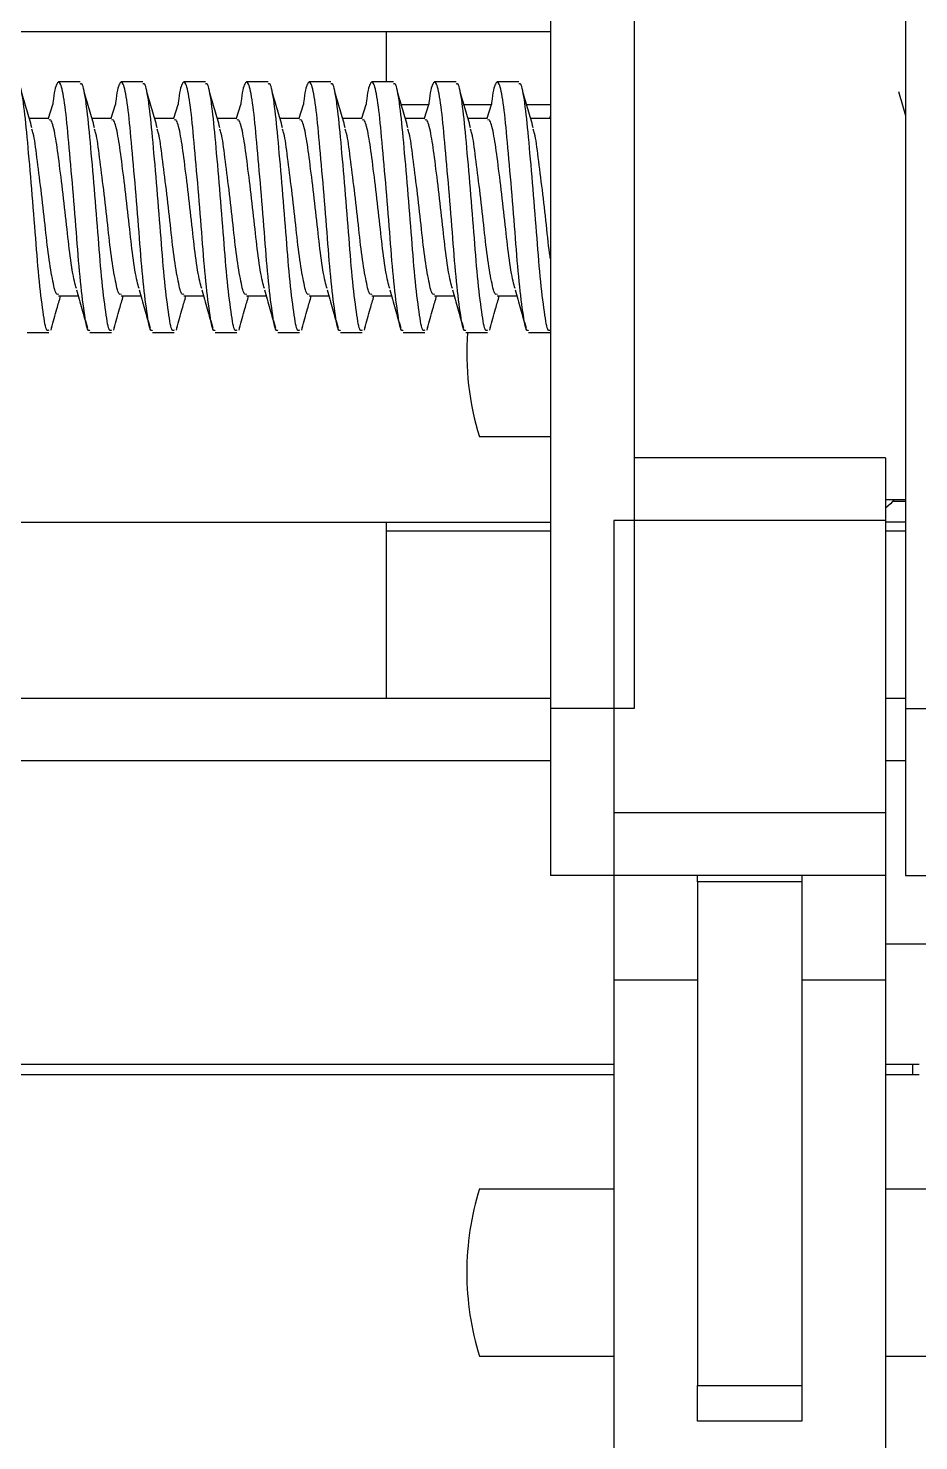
# Model space of a CAD drawing. Header units: millimetres. Extents: x -2889 to 8174, y 2447 to 8478.
# Drawn here: x 1615.33 to 1619.6, y 3374.66 to 3381.42 of the extents above; entities that cross this region are included whole.
import ezdxf

# ---------------------------------------------------------------- set-up
doc = ezdxf.new("R2010")
doc.units = ezdxf.units.MM

msp = doc.modelspace()

# ---------------------------------------------------------------- linework, layer by layer
at = {"color": 7, "linetype": 'Continuous', "lineweight": 25}
for p, q in [((1617.8347, 3381.7655), (1617.8347, 3378.1655)), ((1618.2347, 3381.7655), (1618.2347, 3378.1655)), ((1619.5347, 3381.7655), (1619.5347, 3378.1655)), ((1617.8347, 3381.4051), (1609.2499, 3381.4051)), ((1617.0499, 3381.1655), (1617.0499, 3381.4051)), ((1615.5831, 3381.1655), (1615.48, 3381.1655)), ((1615.8831, 3381.1655), (1615.78, 3381.1655)), ((1616.1831, 3381.1655), (1616.08, 3381.1655)), ((1616.4831, 3381.1655), (1616.38, 3381.1655)), ((1616.7831, 3381.1655), (1616.68, 3381.1655)), ((1617.0831, 3381.1655), (1616.98, 3381.1655)), ((1617.3831, 3381.1655), (1617.28, 3381.1655)), ((1617.6831, 3381.1655), (1617.58, 3381.1655)), ((1615.451, 3381.056), (1615.4304, 3380.9905)), ((1615.751, 3381.056), (1615.7304, 3380.9905)), ((1616.051, 3381.056), (1616.0304, 3380.9905)), ((1616.351, 3381.056), (1616.3304, 3380.9905)), ((1616.651, 3381.056), (1616.6304, 3380.9905)), ((1616.951, 3381.056), (1616.9304, 3380.9905)), ((1617.1198, 3381.0575), (1617.2515, 3381.0575)), ((1617.251, 3381.056), (1617.2304, 3380.9905)), ((1617.4198, 3381.0575), (1617.5515, 3381.0575)), ((1617.551, 3381.056), (1617.5304, 3380.9905)), ((1617.7198, 3381.0575), (1617.8347, 3381.0575)), ((1615.4331, 3380.9905), (1615.3394, 3380.9905)), ((1615.7331, 3380.9905), (1615.6394, 3380.9905)), ((1616.0331, 3380.9905), (1615.9394, 3380.9905)), ((1616.3331, 3380.9905), (1616.2394, 3380.9905)), ((1616.6331, 3380.9905), (1616.5394, 3380.9905)), ((1616.9331, 3380.9905), (1616.8394, 3380.9905)), ((1617.2331, 3380.9905), (1617.1394, 3380.9905)), ((1617.5331, 3380.9905), (1617.4394, 3380.9905)), ((1617.8331, 3380.9905), (1617.7394, 3380.9905)), ((1617.8347, 3381.004), (1617.8304, 3380.9905)), ((1615.48, 3380.1405), (1615.5742, 3380.1405)), ((1615.78, 3380.1405), (1615.8742, 3380.1405)), ((1616.08, 3380.1405), (1616.1742, 3380.1405)), ((1616.38, 3380.1405), (1616.4742, 3380.1405)), ((1616.68, 3380.1405), (1616.7742, 3380.1405)), ((1616.98, 3380.1405), (1617.0742, 3380.1405)), ((1617.28, 3380.1405), (1617.3742, 3380.1405)), ((1617.58, 3380.1405), (1617.6742, 3380.1405)), ((1615.446, 3379.9942), (1615.4422, 3379.9767)), ((1615.746, 3379.9942), (1615.7422, 3379.9767)), ((1616.046, 3379.9942), (1616.0422, 3379.9767)), ((1616.346, 3379.9942), (1616.3422, 3379.9767)), ((1616.646, 3379.9942), (1616.6422, 3379.9767)), ((1616.946, 3379.9942), (1616.9422, 3379.9767)), ((1617.246, 3379.9942), (1617.2422, 3379.9767)), ((1617.546, 3379.9942), (1617.5422, 3379.9767)), ((1615.33, 3379.9655), (1615.4331, 3379.9655)), ((1615.63, 3379.9655), (1615.7331, 3379.9655)), ((1615.93, 3379.9655), (1616.0331, 3379.9655)), ((1616.23, 3379.9655), (1616.3331, 3379.9655)), ((1616.53, 3379.9655), (1616.6331, 3379.9655)), ((1616.83, 3379.9655), (1616.9331, 3379.9655)), ((1617.13, 3379.9655), (1617.2331, 3379.9655)), ((1617.43, 3379.9655), (1617.5331, 3379.9655)), ((1617.73, 3379.9655), (1617.8331, 3379.9655)), ((1617.8347, 3379.4655), (1617.4947, 3379.4655)), ((1619.4385, 3379.3655), (1618.2347, 3379.3655)), ((1619.4385, 3379.3655), (1619.4385, 3379.0655)), ((1619.4385, 3379.1655), (1619.5347, 3379.1655)), ((1619.4735, 3379.1575), (1619.5347, 3379.1575)), ((1613.5499, 3379.0575), (1617.8347, 3379.0575)), ((1617.0499, 3378.2155), (1617.0499, 3379.0575)), ((1619.4385, 3379.0655), (1618.1385, 3379.0655)), ((1618.1385, 3379.0655), (1618.1385, 3377.6655)), ((1619.4385, 3379.0655), (1619.4385, 3377.6655)), ((1619.5347, 3379.0575), (1619.4385, 3379.0575)), ((1617.0499, 3379.0155), (1617.8347, 3379.0155)), ((1619.4385, 3379.0155), (1619.5347, 3379.0155)), ((1610.1239, 3378.2155), (1617.8347, 3378.2155)), ((1619.4385, 3378.2155), (1619.5347, 3378.2155)), ((1618.2347, 3378.1655), (1617.8347, 3378.1655)), ((1617.8347, 3378.1655), (1617.8347, 3377.3655)), ((1619.5347, 3378.1655), (1619.8347, 3378.1655)), ((1619.5347, 3378.1655), (1619.5347, 3377.3655)), ((1617.8347, 3377.9155), (1609.7239, 3377.9155)), ((1619.5347, 3377.9155), (1619.4385, 3377.9155)), ((1619.4385, 3377.6655), (1618.1385, 3377.6655)), ((1618.1385, 3377.6655), (1618.1385, 3377.3655)), ((1619.4385, 3377.6655), (1619.4385, 3377.3655)), ((1618.1385, 3377.3655), (1617.8347, 3377.3655)), ((1619.4385, 3377.3655), (1618.1385, 3377.3655)), ((1618.1385, 3377.3655), (1618.1385, 3376.8655)), ((1618.5385, 3377.3351), (1618.5385, 3377.3655)), ((1619.0385, 3377.3655), (1619.0385, 3377.3351)), ((1619.4385, 3377.3655), (1619.4385, 3376.8655)), ((1619.5347, 3377.3655), (1619.8347, 3377.3655)), ((1619.0385, 3377.3351), (1618.5385, 3377.3351)), ((1618.5385, 3377.3351), (1618.5385, 3374.9242)), ((1619.0385, 3377.3351), (1619.0385, 3374.9242)), ((1620.0999, 3377.038), (1619.4385, 3377.038)), ((1618.5385, 3376.8655), (1618.1385, 3376.8655)), ((1618.1385, 3376.8655), (1618.1385, 3374.5655)), ((1619.4385, 3376.8655), (1619.0385, 3376.8655)), ((1619.4385, 3376.8655), (1619.4385, 3374.5655)), ((1613.3999, 3376.463), (1618.1385, 3376.463)), ((1619.4385, 3376.463), (1619.5999, 3376.463)), ((1619.5699, 3376.413), (1619.5699, 3376.463)), ((1613.3999, 3376.413), (1618.1385, 3376.413)), ((1619.4385, 3376.413), (1619.5999, 3376.413)), ((1617.4947, 3375.8655), (1618.1385, 3375.8655)), ((1619.4385, 3375.8655), (1620.0735, 3375.8655)), ((1617.4947, 3375.0655), (1618.1385, 3375.0655)), ((1619.4385, 3375.0655), (1620.0735, 3375.0655)), ((1618.5385, 3374.9242), (1619.0385, 3374.9242)), ((1618.5385, 3374.7546), (1618.5385, 3374.9242)), ((1619.0385, 3374.9242), (1619.0385, 3374.7546)), ((1619.0385, 3374.7546), (1618.5385, 3374.7546))]:
    msp.add_line(p, q, dxfattribs=at)
at = {"color": 7, "linetype": 'Continuous', "lineweight": 25, "flags": 128}
msp.add_lwpolyline([(1619.4804, 3379.1655), (1619.462, 3379.1454), (1619.4385, 3379.1243)], dxfattribs=at)
at = {"color": 7, "linetype": 'Continuous', "lineweight": 25}
for centre, start, end in [((1618.7841, 3379.8655), 175.75198, 197.23529), ((1618.7841, 3375.4655), 162.76471, 180), ((1618.7841, 3375.4655), 180, 197.23529)]:
    msp.add_arc(centre, 1.35, start, end, dxfattribs=at)
for points, knots in [([(1615.4331, 3379.9769), (1615.43, 3379.9747), (1615.4208, 3379.9682), (1615.4058, 3380.0565), (1615.3853, 3380.2221), (1615.3684, 3380.4455), (1615.3489, 3380.6851), (1615.3293, 3380.9079), (1615.3124, 3381.0744), (1615.2952, 3381.163), (1615.2861, 3381.1563), (1615.2831, 3381.1541)], [0, 0, 0, 0, 0.062337, 0.186422, 0.31379, 0.436082, 0.562337, 0.688592, 0.810884, 0.938252, 1, 1, 1, 1]), ([(1615.63, 3379.9769), (1615.6269, 3379.9747), (1615.6177, 3379.9682), (1615.6027, 3380.0565), (1615.5822, 3380.2221), (1615.5653, 3380.4454), (1615.5457, 3380.6853), (1615.5262, 3380.9072), (1615.5093, 3381.077), (1615.4888, 3381.1706), (1615.4707, 3381.1644), (1615.4584, 3381.117), (1615.4514, 3381.0573), (1615.451, 3381.0531)], [0, 0, 0, 0, 0.0521305, 0.1558985, 0.2624123, 0.3646812, 0.4702639, 0.5758465, 0.6781155, 0.7846293, 0.8883972, 0.9921651, 1, 1, 1, 1]), ([(1615.7331, 3379.9769), (1615.73, 3379.9747), (1615.7208, 3379.9682), (1615.7058, 3380.0565), (1615.6853, 3380.2221), (1615.6684, 3380.4455), (1615.6489, 3380.6851), (1615.6293, 3380.9079), (1615.6124, 3381.0744), (1615.5952, 3381.163), (1615.5861, 3381.1563), (1615.5831, 3381.1541)], [0, 0, 0, 0, 0.062337, 0.186422, 0.31379, 0.436082, 0.562337, 0.688592, 0.810884, 0.938252, 1, 1, 1, 1]), ([(1615.93, 3379.9769), (1615.9269, 3379.9747), (1615.9177, 3379.9682), (1615.9027, 3380.0565), (1615.8822, 3380.2221), (1615.8653, 3380.4454), (1615.8457, 3380.6853), (1615.8262, 3380.9072), (1615.8093, 3381.077), (1615.7888, 3381.1706), (1615.7707, 3381.1644), (1615.7584, 3381.117), (1615.7514, 3381.0573), (1615.751, 3381.0531)], [0, 0, 0, 0, 0.0521305, 0.1558985, 0.2624123, 0.3646812, 0.4702639, 0.5758465, 0.6781155, 0.7846293, 0.8883972, 0.9921651, 1, 1, 1, 1]), ([(1616.0331, 3379.9769), (1616.03, 3379.9747), (1616.0208, 3379.9682), (1616.0058, 3380.0565), (1615.9853, 3380.2221), (1615.9684, 3380.4455), (1615.9489, 3380.6851), (1615.9293, 3380.9079), (1615.9124, 3381.0744), (1615.8952, 3381.163), (1615.8861, 3381.1563), (1615.8831, 3381.1541)], [0, 0, 0, 0, 0.062337, 0.186422, 0.31379, 0.436082, 0.562337, 0.688592, 0.810884, 0.938252, 1, 1, 1, 1]), ([(1616.23, 3379.9769), (1616.2269, 3379.9747), (1616.2177, 3379.9682), (1616.2027, 3380.0565), (1616.1822, 3380.2221), (1616.1653, 3380.4454), (1616.1457, 3380.6853), (1616.1262, 3380.9072), (1616.1093, 3381.077), (1616.0888, 3381.1706), (1616.0707, 3381.1644), (1616.0584, 3381.117), (1616.0514, 3381.0573), (1616.051, 3381.0531)], [0, 0, 0, 0, 0.0521305, 0.1558985, 0.2624123, 0.3646812, 0.4702639, 0.5758465, 0.6781155, 0.7846293, 0.8883972, 0.9921651, 1, 1, 1, 1]), ([(1616.3331, 3379.9769), (1616.33, 3379.9747), (1616.3208, 3379.9682), (1616.3058, 3380.0565), (1616.2853, 3380.2221), (1616.2684, 3380.4455), (1616.2489, 3380.6851), (1616.2293, 3380.9079), (1616.2124, 3381.0744), (1616.1952, 3381.163), (1616.1861, 3381.1563), (1616.1831, 3381.1541)], [0, 0, 0, 0, 0.062337, 0.186422, 0.31379, 0.436082, 0.562337, 0.688592, 0.810884, 0.938252, 1, 1, 1, 1]), ([(1616.53, 3379.9769), (1616.5269, 3379.9747), (1616.5177, 3379.9682), (1616.5027, 3380.0565), (1616.4822, 3380.2221), (1616.4653, 3380.4454), (1616.4457, 3380.6853), (1616.4262, 3380.9072), (1616.4093, 3381.077), (1616.3888, 3381.1706), (1616.3707, 3381.1644), (1616.3584, 3381.117), (1616.3514, 3381.0573), (1616.351, 3381.0531)], [0, 0, 0, 0, 0.0521305, 0.1558985, 0.2624123, 0.3646812, 0.4702639, 0.5758465, 0.6781155, 0.7846293, 0.8883972, 0.9921651, 1, 1, 1, 1]), ([(1616.6331, 3379.9769), (1616.63, 3379.9747), (1616.6208, 3379.9682), (1616.6058, 3380.0565), (1616.5853, 3380.2221), (1616.5684, 3380.4455), (1616.5489, 3380.6851), (1616.5293, 3380.9079), (1616.5124, 3381.0744), (1616.4952, 3381.163), (1616.4861, 3381.1563), (1616.4831, 3381.1541)], [0, 0, 0, 0, 0.062337, 0.186422, 0.31379, 0.436082, 0.562337, 0.688592, 0.810884, 0.938252, 1, 1, 1, 1]), ([(1616.83, 3379.9769), (1616.8269, 3379.9747), (1616.8177, 3379.9682), (1616.8027, 3380.0565), (1616.7822, 3380.2221), (1616.7653, 3380.4454), (1616.7457, 3380.6853), (1616.7262, 3380.9072), (1616.7093, 3381.077), (1616.6888, 3381.1706), (1616.6707, 3381.1644), (1616.6584, 3381.117), (1616.6514, 3381.0573), (1616.651, 3381.0531)], [0, 0, 0, 0, 0.0521305, 0.1558985, 0.2624123, 0.3646812, 0.4702639, 0.5758465, 0.6781155, 0.7846293, 0.8883972, 0.9921651, 1, 1, 1, 1]), ([(1616.9331, 3379.9769), (1616.93, 3379.9747), (1616.9208, 3379.9682), (1616.9058, 3380.0565), (1616.8853, 3380.2221), (1616.8684, 3380.4455), (1616.8489, 3380.6851), (1616.8293, 3380.9079), (1616.8124, 3381.0744), (1616.7952, 3381.163), (1616.7861, 3381.1563), (1616.7831, 3381.1541)], [0, 0, 0, 0, 0.062337, 0.186422, 0.31379, 0.436082, 0.562337, 0.688592, 0.810884, 0.938252, 1, 1, 1, 1]), ([(1617.13, 3379.9769), (1617.1269, 3379.9747), (1617.1177, 3379.9682), (1617.1027, 3380.0565), (1617.0822, 3380.2221), (1617.0653, 3380.4454), (1617.0457, 3380.6853), (1617.0262, 3380.9072), (1617.0093, 3381.077), (1616.9888, 3381.1706), (1616.9707, 3381.1644), (1616.9584, 3381.117), (1616.9514, 3381.0573), (1616.951, 3381.0531)], [0, 0, 0, 0, 0.0521305, 0.1558985, 0.2624123, 0.3646812, 0.4702639, 0.5758465, 0.6781155, 0.7846293, 0.8883972, 0.9921651, 1, 1, 1, 1]), ([(1617.2331, 3379.9769), (1617.23, 3379.9747), (1617.2208, 3379.9682), (1617.2058, 3380.0565), (1617.1853, 3380.2221), (1617.1684, 3380.4455), (1617.1489, 3380.6851), (1617.1293, 3380.9079), (1617.1124, 3381.0744), (1617.0952, 3381.163), (1617.0861, 3381.1563), (1617.0831, 3381.1541)], [0, 0, 0, 0, 0.062337, 0.186422, 0.31379, 0.436082, 0.562337, 0.688592, 0.810884, 0.938252, 1, 1, 1, 1]), ([(1617.43, 3379.9769), (1617.4269, 3379.9747), (1617.4177, 3379.9682), (1617.4027, 3380.0565), (1617.3822, 3380.2221), (1617.3653, 3380.4454), (1617.3457, 3380.6853), (1617.3262, 3380.9072), (1617.3093, 3381.077), (1617.2888, 3381.1706), (1617.2707, 3381.1644), (1617.2584, 3381.117), (1617.2514, 3381.0573), (1617.251, 3381.0531)], [0, 0, 0, 0, 0.052131, 0.155898, 0.262412, 0.364681, 0.470264, 0.575846, 0.678115, 0.784629, 0.888397, 0.992165, 1, 1, 1, 1]), ([(1617.5331, 3379.9769), (1617.53, 3379.9747), (1617.5208, 3379.9682), (1617.5058, 3380.0565), (1617.4853, 3380.2221), (1617.4684, 3380.4455), (1617.4489, 3380.6851), (1617.4293, 3380.9079), (1617.4124, 3381.0744), (1617.3952, 3381.163), (1617.3861, 3381.1563), (1617.3831, 3381.1541)], [0, 0, 0, 0, 0.062337, 0.186422, 0.31379, 0.436082, 0.562337, 0.688592, 0.810884, 0.938252, 1, 1, 1, 1]), ([(1617.73, 3379.9769), (1617.7269, 3379.9747), (1617.7177, 3379.9682), (1617.7027, 3380.0565), (1617.6822, 3380.2221), (1617.6653, 3380.4454), (1617.6457, 3380.6853), (1617.6262, 3380.9072), (1617.6093, 3381.077), (1617.5888, 3381.1706), (1617.5707, 3381.1644), (1617.5584, 3381.117), (1617.5514, 3381.0573), (1617.551, 3381.0531)], [0, 0, 0, 0, 0.052131, 0.155898, 0.262412, 0.364681, 0.470264, 0.575846, 0.678115, 0.784629, 0.888397, 0.992165, 1, 1, 1, 1]), ([(1617.8331, 3379.9769), (1617.83, 3379.9747), (1617.8208, 3379.9682), (1617.8058, 3380.0565), (1617.7853, 3380.2221), (1617.7684, 3380.4455), (1617.7489, 3380.6851), (1617.7293, 3380.9079), (1617.7124, 3381.0744), (1617.6952, 3381.163), (1617.6861, 3381.1563), (1617.6831, 3381.1541)], [0, 0, 0, 0, 0.062337, 0.186422, 0.31379, 0.436082, 0.562337, 0.688592, 0.810884, 0.938252, 1, 1, 1, 1]), ([(1615.3525, 3380.9458), (1615.3442, 3380.974), (1615.3275, 3381.0305), (1615.3109, 3381.0884), (1615.3026, 3381.1174)], [0, 0, 0, 0, 0.498811, 1, 1, 1, 1]), ([(1615.6525, 3380.9458), (1615.6442, 3380.974), (1615.6275, 3381.0305), (1615.6109, 3381.0884), (1615.6026, 3381.1174)], [0, 0, 0, 0, 0.498811, 1, 1, 1, 1]), ([(1615.9525, 3380.9458), (1615.9442, 3380.974), (1615.9275, 3381.0305), (1615.9109, 3381.0884), (1615.9026, 3381.1174)], [0, 0, 0, 0, 0.498811, 1, 1, 1, 1]), ([(1616.2525, 3380.9458), (1616.2442, 3380.974), (1616.2275, 3381.0305), (1616.2109, 3381.0884), (1616.2026, 3381.1174)], [0, 0, 0, 0, 0.498811, 1, 1, 1, 1]), ([(1616.5525, 3380.9458), (1616.5442, 3380.974), (1616.5275, 3381.0305), (1616.5109, 3381.0884), (1616.5026, 3381.1174)], [0, 0, 0, 0, 0.498811, 1, 1, 1, 1]), ([(1616.8525, 3380.9458), (1616.8442, 3380.974), (1616.8275, 3381.0305), (1616.8109, 3381.0884), (1616.8026, 3381.1174)], [0, 0, 0, 0, 0.4988111, 1, 1, 1, 1]), ([(1617.1525, 3380.9458), (1617.1442, 3380.974), (1617.1275, 3381.0305), (1617.1109, 3381.0884), (1617.1026, 3381.1174)], [0, 0, 0, 0, 0.498811, 1, 1, 1, 1]), ([(1617.4525, 3380.9458), (1617.4442, 3380.974), (1617.4275, 3381.0305), (1617.4109, 3381.0884), (1617.4026, 3381.1174)], [0, 0, 0, 0, 0.4988111, 1, 1, 1, 1]), ([(1617.7525, 3380.9458), (1617.7442, 3380.974), (1617.7275, 3381.0305), (1617.7109, 3381.0884), (1617.7026, 3381.1174)], [0, 0, 0, 0, 0.4988111, 1, 1, 1, 1]), ([(1619.5347, 3381.0064), (1619.5323, 3381.0144), (1619.5216, 3381.0509), (1619.5109, 3381.0883), (1619.5026, 3381.1174)], [0, 0, 0, 0, 0.221884, 1, 1, 1, 1]), ([(1615.48, 3380.1485), (1615.4769, 3380.147), (1615.4677, 3380.1424), (1615.4527, 3380.205), (1615.4322, 3380.3223), (1615.4153, 3380.4803), (1615.3958, 3380.6511), (1615.3761, 3380.8048), (1615.3632, 3380.9076), (1615.3546, 3380.9327), (1615.3523, 3380.9392)], [0, 0, 0, 0, 0.073065, 0.218505, 0.367843, 0.511156, 0.659172, 0.807188, 0.9505, 1, 1, 1, 1]), ([(1615.5657, 3380.1764), (1615.5624, 3380.1864), (1615.5529, 3380.2149), (1615.5353, 3380.3245), (1615.5184, 3380.4799), (1615.4989, 3380.6504), (1615.4793, 3380.808), (1615.4624, 3380.926), (1615.4452, 3380.9887), (1615.4361, 3380.984), (1615.4331, 3380.9824)], [0, 0, 0, 0, 0.078325, 0.222647, 0.361146, 0.504191, 0.647235, 0.785734, 0.930057, 1, 1, 1, 1]), ([(1615.78, 3380.1485), (1615.7769, 3380.147), (1615.7677, 3380.1424), (1615.7527, 3380.205), (1615.7322, 3380.3223), (1615.7153, 3380.4803), (1615.6958, 3380.6511), (1615.6761, 3380.8048), (1615.6632, 3380.9076), (1615.6546, 3380.9327), (1615.6523, 3380.9392)], [0, 0, 0, 0, 0.073065, 0.218505, 0.367843, 0.511156, 0.659172, 0.807188, 0.9505, 1, 1, 1, 1]), ([(1615.8657, 3380.1764), (1615.8624, 3380.1864), (1615.8529, 3380.2149), (1615.8353, 3380.3245), (1615.8184, 3380.4799), (1615.7989, 3380.6504), (1615.7793, 3380.808), (1615.7624, 3380.926), (1615.7452, 3380.9887), (1615.7361, 3380.984), (1615.7331, 3380.9824)], [0, 0, 0, 0, 0.078325, 0.222647, 0.361146, 0.504191, 0.647235, 0.785734, 0.930057, 1, 1, 1, 1]), ([(1616.08, 3380.1485), (1616.0769, 3380.147), (1616.0677, 3380.1424), (1616.0527, 3380.205), (1616.0322, 3380.3223), (1616.0153, 3380.4803), (1615.9958, 3380.6511), (1615.9761, 3380.8048), (1615.9632, 3380.9076), (1615.9546, 3380.9327), (1615.9523, 3380.9392)], [0, 0, 0, 0, 0.073065, 0.218505, 0.367843, 0.511156, 0.659172, 0.807188, 0.9505, 1, 1, 1, 1]), ([(1616.1657, 3380.1764), (1616.1624, 3380.1864), (1616.1529, 3380.2149), (1616.1353, 3380.3245), (1616.1184, 3380.4799), (1616.0989, 3380.6504), (1616.0793, 3380.808), (1616.0624, 3380.926), (1616.0452, 3380.9887), (1616.0361, 3380.984), (1616.0331, 3380.9824)], [0, 0, 0, 0, 0.078325, 0.222647, 0.361146, 0.504191, 0.647235, 0.785734, 0.930057, 1, 1, 1, 1]), ([(1616.38, 3380.1485), (1616.3769, 3380.147), (1616.3677, 3380.1424), (1616.3527, 3380.205), (1616.3322, 3380.3223), (1616.3153, 3380.4803), (1616.2958, 3380.6511), (1616.2761, 3380.8048), (1616.2632, 3380.9076), (1616.2546, 3380.9327), (1616.2523, 3380.9392)], [0, 0, 0, 0, 0.073065, 0.218505, 0.367843, 0.511156, 0.659172, 0.807188, 0.9505, 1, 1, 1, 1]), ([(1616.4657, 3380.1764), (1616.4624, 3380.1864), (1616.4529, 3380.2149), (1616.4353, 3380.3245), (1616.4184, 3380.4799), (1616.3989, 3380.6504), (1616.3793, 3380.808), (1616.3624, 3380.926), (1616.3452, 3380.9887), (1616.3361, 3380.984), (1616.3331, 3380.9824)], [0, 0, 0, 0, 0.0783246, 0.2226472, 0.3611464, 0.5041906, 0.6472348, 0.7857341, 0.9300567, 1, 1, 1, 1]), ([(1616.68, 3380.1485), (1616.6769, 3380.147), (1616.6677, 3380.1424), (1616.6527, 3380.205), (1616.6322, 3380.3223), (1616.6153, 3380.4803), (1616.5958, 3380.6511), (1616.5761, 3380.8048), (1616.5632, 3380.9076), (1616.5546, 3380.9327), (1616.5523, 3380.9392)], [0, 0, 0, 0, 0.073065, 0.218505, 0.367843, 0.511156, 0.659172, 0.807188, 0.9505, 1, 1, 1, 1]), ([(1616.7657, 3380.1764), (1616.7624, 3380.1864), (1616.7529, 3380.2149), (1616.7353, 3380.3245), (1616.7184, 3380.4799), (1616.6989, 3380.6504), (1616.6793, 3380.808), (1616.6624, 3380.926), (1616.6452, 3380.9887), (1616.6361, 3380.984), (1616.6331, 3380.9824)], [0, 0, 0, 0, 0.0783246, 0.2226472, 0.3611464, 0.5041906, 0.6472348, 0.7857341, 0.9300567, 1, 1, 1, 1]), ([(1616.98, 3380.1485), (1616.9769, 3380.147), (1616.9677, 3380.1424), (1616.9527, 3380.205), (1616.9322, 3380.3223), (1616.9153, 3380.4803), (1616.8958, 3380.6511), (1616.8761, 3380.8048), (1616.8632, 3380.9076), (1616.8546, 3380.9327), (1616.8523, 3380.9392)], [0, 0, 0, 0, 0.073065, 0.218505, 0.367843, 0.511156, 0.659172, 0.807188, 0.9505, 1, 1, 1, 1]), ([(1617.0657, 3380.1764), (1617.0624, 3380.1864), (1617.0529, 3380.2149), (1617.0353, 3380.3245), (1617.0184, 3380.4799), (1616.9989, 3380.6504), (1616.9793, 3380.808), (1616.9624, 3380.926), (1616.9452, 3380.9887), (1616.9361, 3380.984), (1616.9331, 3380.9824)], [0, 0, 0, 0, 0.078325, 0.222647, 0.361146, 0.504191, 0.647235, 0.785734, 0.930057, 1, 1, 1, 1]), ([(1617.28, 3380.1485), (1617.2769, 3380.147), (1617.2677, 3380.1424), (1617.2527, 3380.205), (1617.2322, 3380.3223), (1617.2153, 3380.4803), (1617.1958, 3380.6511), (1617.1761, 3380.8048), (1617.1632, 3380.9076), (1617.1546, 3380.9327), (1617.1523, 3380.9392)], [0, 0, 0, 0, 0.073065, 0.218505, 0.367843, 0.511156, 0.659172, 0.807188, 0.9505, 1, 1, 1, 1]), ([(1617.3657, 3380.1764), (1617.3624, 3380.1864), (1617.3529, 3380.2149), (1617.3353, 3380.3245), (1617.3184, 3380.4799), (1617.2989, 3380.6504), (1617.2793, 3380.808), (1617.2624, 3380.926), (1617.2452, 3380.9887), (1617.2361, 3380.984), (1617.2331, 3380.9824)], [0, 0, 0, 0, 0.078325, 0.222647, 0.361146, 0.504191, 0.647235, 0.785734, 0.930057, 1, 1, 1, 1]), ([(1617.58, 3380.1485), (1617.5769, 3380.147), (1617.5677, 3380.1424), (1617.5527, 3380.205), (1617.5322, 3380.3223), (1617.5153, 3380.4803), (1617.4958, 3380.6511), (1617.4761, 3380.8048), (1617.4632, 3380.9076), (1617.4546, 3380.9327), (1617.4523, 3380.9392)], [0, 0, 0, 0, 0.073065, 0.218505, 0.367843, 0.511156, 0.659172, 0.807188, 0.9505, 1, 1, 1, 1]), ([(1617.6657, 3380.1764), (1617.6624, 3380.1864), (1617.6529, 3380.2149), (1617.6353, 3380.3245), (1617.6184, 3380.4799), (1617.5989, 3380.6504), (1617.5793, 3380.808), (1617.5624, 3380.926), (1617.5452, 3380.9887), (1617.5361, 3380.984), (1617.5331, 3380.9824)], [0, 0, 0, 0, 0.078325, 0.222647, 0.361146, 0.504191, 0.647235, 0.785734, 0.930057, 1, 1, 1, 1]), ([(1617.8347, 3380.3181), (1617.834, 3380.3223), (1617.8269, 3380.3641), (1617.8154, 3380.483), (1617.7957, 3380.6503), (1617.7761, 3380.805), (1617.7632, 3380.9076), (1617.7546, 3380.9327), (1617.7523, 3380.9392)], [0, 0, 0, 0, 0.02454, 0.245682, 0.47408, 0.702478, 0.923619, 1, 1, 1, 1]), ([(1615.4457, 3379.9865), (1615.4544, 3380.0174), (1615.4689, 3380.0688), (1615.4837, 3380.12), (1615.4896, 3380.1405)], [0, 0, 0, 0, 0.600237, 1, 1, 1, 1]), ([(1615.5658, 3380.1698), (1615.5745, 3380.1396), (1615.592, 3380.0787), (1615.609, 3380.0175), (1615.6176, 3379.9867)], [0, 0, 0, 0, 0.4967634, 1, 1, 1, 1]), ([(1615.7457, 3379.9865), (1615.7544, 3380.0174), (1615.7689, 3380.0688), (1615.7837, 3380.12), (1615.7896, 3380.1405)], [0, 0, 0, 0, 0.600237, 1, 1, 1, 1]), ([(1615.8658, 3380.1698), (1615.8745, 3380.1396), (1615.892, 3380.0787), (1615.909, 3380.0175), (1615.9176, 3379.9867)], [0, 0, 0, 0, 0.496763, 1, 1, 1, 1]), ([(1616.0457, 3379.9865), (1616.0544, 3380.0174), (1616.0689, 3380.0688), (1616.0837, 3380.12), (1616.0896, 3380.1405)], [0, 0, 0, 0, 0.600237, 1, 1, 1, 1]), ([(1616.1658, 3380.1698), (1616.1745, 3380.1396), (1616.192, 3380.0787), (1616.209, 3380.0175), (1616.2176, 3379.9867)], [0, 0, 0, 0, 0.496763, 1, 1, 1, 1]), ([(1616.3457, 3379.9865), (1616.3544, 3380.0174), (1616.3689, 3380.0688), (1616.3837, 3380.12), (1616.3896, 3380.1405)], [0, 0, 0, 0, 0.600237, 1, 1, 1, 1]), ([(1616.4658, 3380.1698), (1616.4745, 3380.1396), (1616.492, 3380.0787), (1616.509, 3380.0175), (1616.5176, 3379.9867)], [0, 0, 0, 0, 0.496763, 1, 1, 1, 1]), ([(1616.6457, 3379.9865), (1616.6544, 3380.0174), (1616.6689, 3380.0688), (1616.6837, 3380.12), (1616.6896, 3380.1405)], [0, 0, 0, 0, 0.6002372, 1, 1, 1, 1]), ([(1616.7658, 3380.1698), (1616.7745, 3380.1396), (1616.792, 3380.0787), (1616.809, 3380.0175), (1616.8176, 3379.9867)], [0, 0, 0, 0, 0.4967634, 1, 1, 1, 1]), ([(1616.9457, 3379.9865), (1616.9544, 3380.0174), (1616.9689, 3380.0688), (1616.9837, 3380.12), (1616.9896, 3380.1405)], [0, 0, 0, 0, 0.6002372, 1, 1, 1, 1]), ([(1617.0658, 3380.1698), (1617.0745, 3380.1396), (1617.092, 3380.0787), (1617.109, 3380.0175), (1617.1176, 3379.9867)], [0, 0, 0, 0, 0.4967634, 1, 1, 1, 1]), ([(1617.2457, 3379.9865), (1617.2544, 3380.0174), (1617.2689, 3380.0688), (1617.2837, 3380.12), (1617.2896, 3380.1405)], [0, 0, 0, 0, 0.6002372, 1, 1, 1, 1]), ([(1617.3658, 3380.1698), (1617.3745, 3380.1396), (1617.392, 3380.0787), (1617.409, 3380.0175), (1617.4176, 3379.9867)], [0, 0, 0, 0, 0.496763, 1, 1, 1, 1]), ([(1617.5457, 3379.9865), (1617.5544, 3380.0174), (1617.5689, 3380.0688), (1617.5837, 3380.12), (1617.5896, 3380.1405)], [0, 0, 0, 0, 0.600237, 1, 1, 1, 1]), ([(1617.6658, 3380.1698), (1617.6745, 3380.1396), (1617.692, 3380.0787), (1617.709, 3380.0175), (1617.7176, 3379.9867)], [0, 0, 0, 0, 0.496763, 1, 1, 1, 1])]:
    msp.add_open_spline(points, degree=3, knots=knots, dxfattribs=at)

doc.saveas('drawing.dxf')
